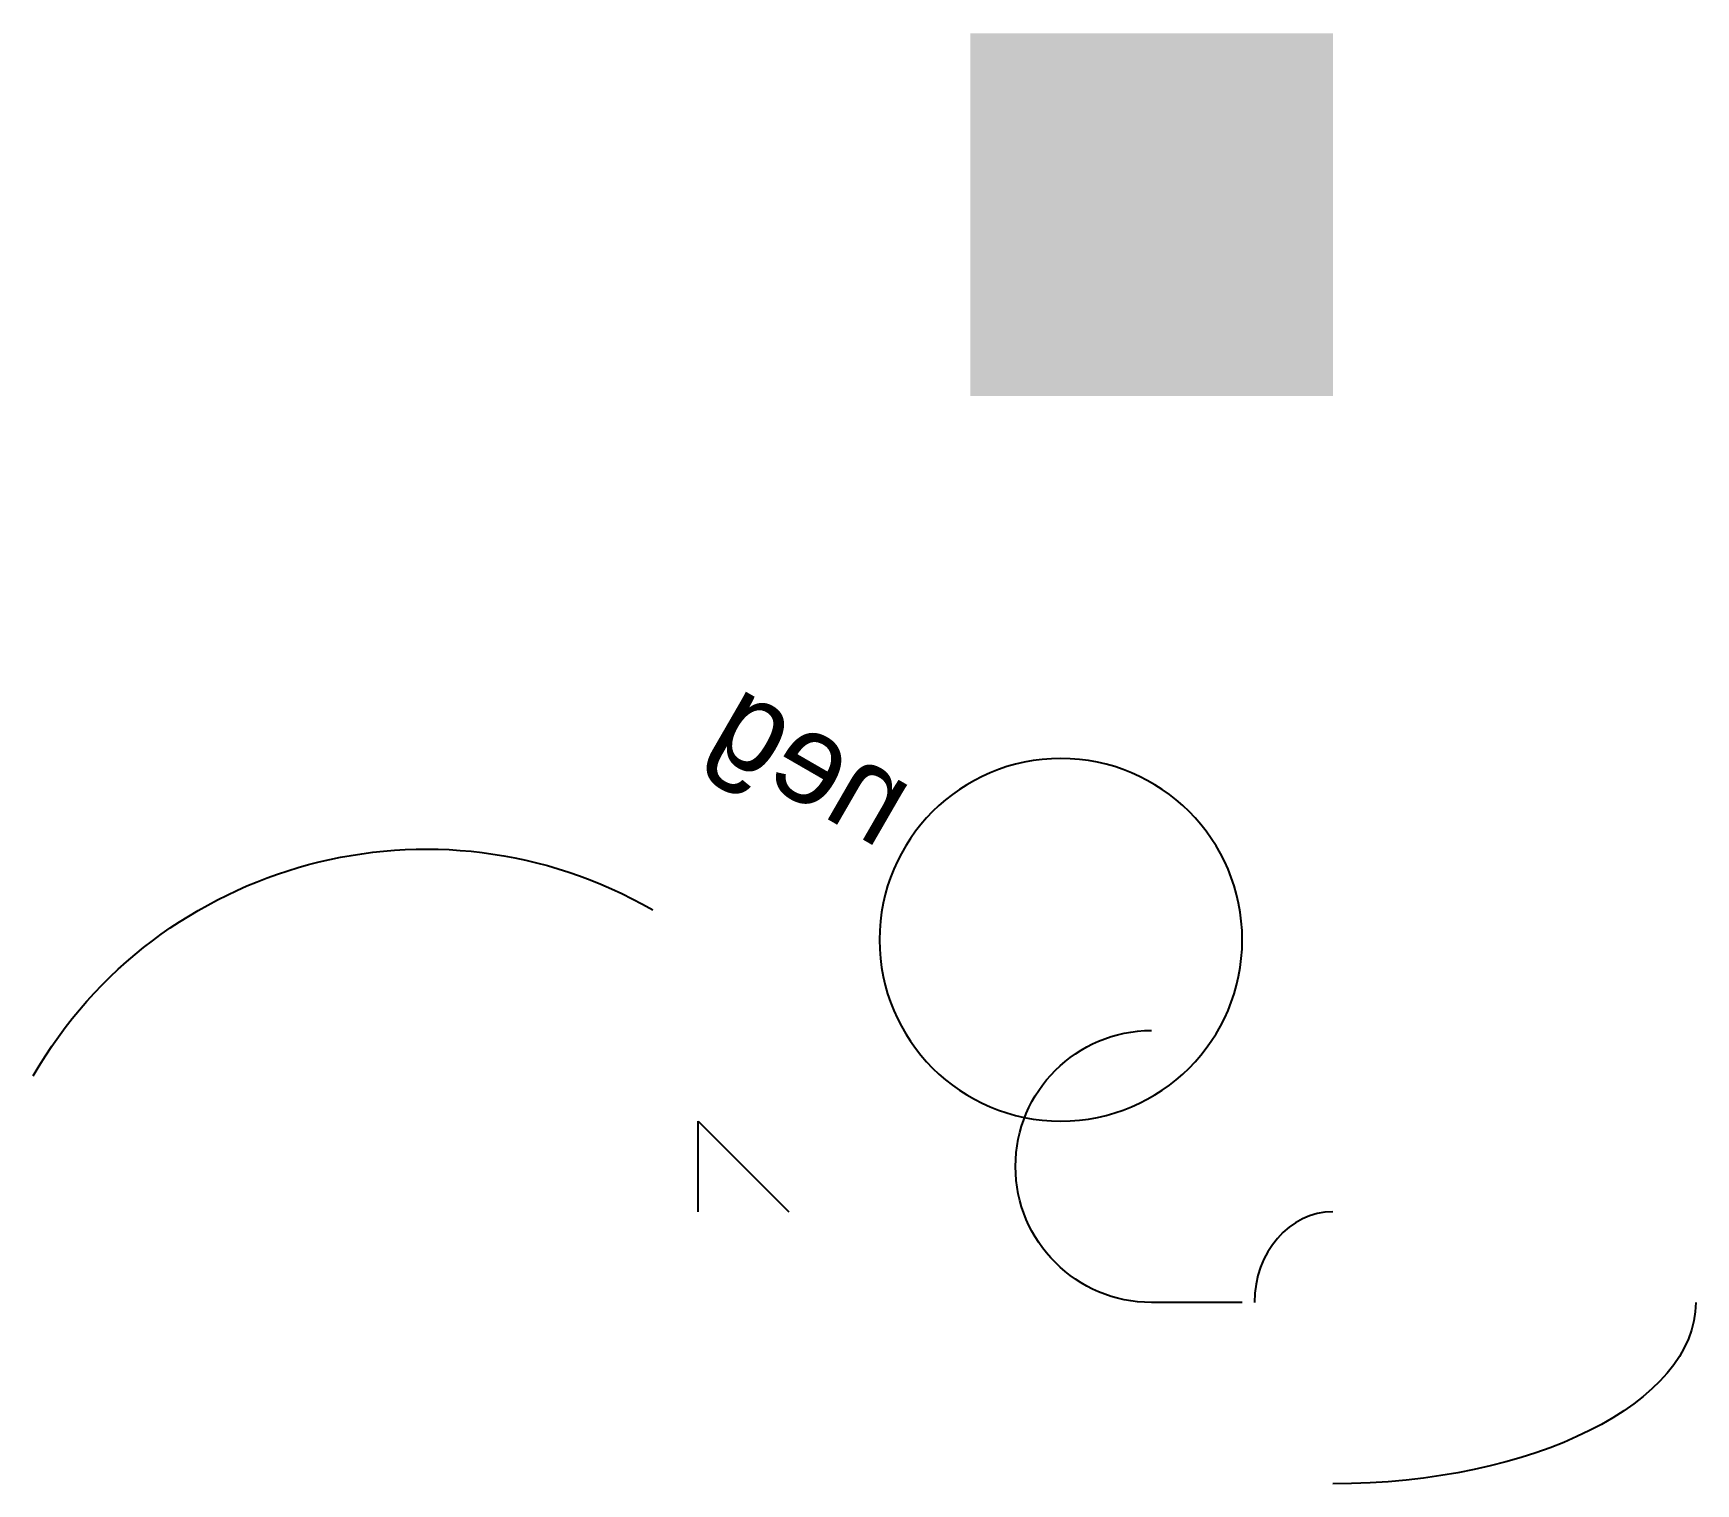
# Model space of a CAD drawing. Header units: millimetres. Extents: x -14.3 to 4, y -2 to 14.
import ezdxf

# ---------------------------------------------------------------- set-up
doc = ezdxf.new("R2010")
doc.units = ezdxf.units.MM

# ---------------------------------------------------------------- blocks, each defined once
blk = doc.blocks.new('TRI')
for p, q in [((1, 0), (0, 1)), ((0, 0), (1, 0))]:
    blk.add_line(p, q)

msp = doc.modelspace()

# ---------------------------------------------------------------- hatches: boundary and pattern name
at = {"extrusion": (0, 0, -1)}
msp.add_hatch(color=1, dxfattribs=at).paths.add_polyline_path([(0, 10), (4, 10), (4, 14), (0, 14)])

# ---------------------------------------------------------------- linework, layer by layer
msp.add_lwpolyline([(1, 0), (2, 0, 1), (2, 3)], format="xyb", dxfattribs=at)
msp.add_circle((3, 4), 2, dxfattribs=at)
msp.add_arc((10, 0), 5, 30, 120, dxfattribs=at)
at = {"extrusion": (0.5, 0, 0.866025)}
msp.add_arc((0, 0), 1, 0, 90, dxfattribs=at)
at = {"extrusion": (0, 0, -1)}
msp.add_ellipse((0, 0), major_axis=(4, 0), ratio=0.5, start_param=0, end_param=1.570796, dxfattribs=at)

# ---------------------------------------------------------------- block references
at = {"extrusion": (0, 0, -1), "rotation": 90}
msp.add_blockref('TRI', (7, 1), dxfattribs=at)

# ---------------------------------------------------------------- texts
at = {"extrusion": (0, 0, -1)}
msp.add_text('neg', height=1, rotation=30, dxfattribs=at).set_placement((5, 5))

doc.saveas('drawing.dxf')
